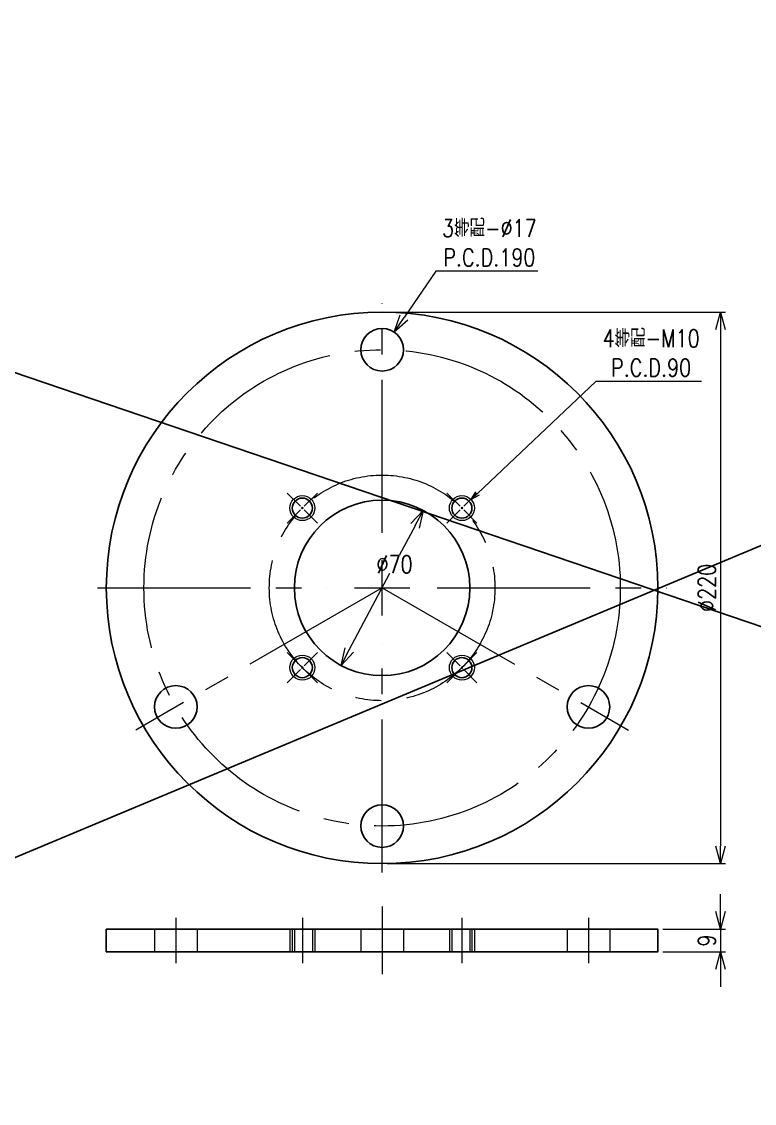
# Model space of a CAD drawing. Header units: millimetres. Extents: x 0 to 49006, y -7876 to 6995.
# Drawn here: x 14830.6 to 15122.8, y 5646.8 to 6078.3 of the extents above; entities that cross this region are included whole.
import ezdxf

# ---------------------------------------------------------------- set-up
doc = ezdxf.new("R2010")
doc.units = ezdxf.units.MM
doc.header["$LTSCALE"] = 3.2
doc.header["$PDMODE"] = 99
doc.header["$PDSIZE"] = 1
doc.linetypes.add('CENTER2', pattern=[28.575, 19.05, -3.175, 3.175, -3.175])
doc.linetypes.add('HIDDEN2', pattern=[4.7625, 3.175, -1.5875])
for name, color, linetype, lineweight in [('02_細線', 5, 'Continuous', 13), ('03_かくれ線', 6, 'HIDDEN2', 13), ('04_中心線', 1, 'CENTER2', 9), ('07_寸法線', 3, 'Continuous', 9)]:
    doc.layers.add(name, color=color, linetype=linetype, lineweight=lineweight)
doc.styles.add('寸法用', font='simplex.shx', dxfattribs={"width": 0.8, "bigfont": '@extfont2.shx'})
doc.dimstyles.new('機械製図用', dxfattribs={"dimtxt": 3.5, "dimasz": 3.5, "dimexe": 2, "dimexo": 0, "dimgap": 1.2, "dimtad": 1, "dimdsep": 46, "dimtxsty": '寸法用', "dimblk": 'OPEN30', "dimcen": 0, "dimclrd": 256, "dimclre": 256, "dimclrt": 7, "dimazin": 2, "dimtm": 1e-09, "dimtfac": 0.75, "dimtmove": 0, "dimatfit": 3, "dimldrblk": 'OPEN30', "dimfxl": 1, "dimlwd": -1, "dimlwe": -1, "dimarcsym": 0})
doc.dimstyles.new('機械製図用$3', dxfattribs={"dimtxt": 3.5, "dimasz": 3.5, "dimexe": 2, "dimexo": 0, "dimgap": 1.2, "dimtad": 1, "dimtih": 1, "dimtoh": 1, "dimdsep": 46, "dimtxsty": '寸法用', "dimblk": 'OPEN30', "dimcen": 0, "dimsd1": 1, "dimclrd": 256, "dimclre": 256, "dimclrt": 7, "dimazin": 2, "dimtm": 1e-09, "dimtfac": 0.75, "dimtofl": 0, "dimtmove": 0, "dimatfit": 3, "dimldrblk": 'OPEN30', "dimfxl": 1, "dimlwd": -1, "dimlwe": -1, "dimarcsym": 0})

# ---------------------------------------------------------------- blocks, each defined once
blk = doc.blocks.new('*U1896')
at = {"layer": '04_中心線', "color": 0, "linetype": 'CENTER2', "transparency": 16777216}
for p, q in [((0, 22), (0, 113.5)), ((-113.5, 0), (-22, 0)), ((22, 0), (113.5, 0)), ((0, -113.5), (0, -22))]:
    blk.add_line(p, q, dxfattribs=at)
at = {"layer": '04_中心線', "color": 0, "linetype": 'Continuous', "transparency": 16777216}
for p, q in [((0, -11), (0, 11)), ((-11, 0), (11, 0))]:
    blk.add_line(p, q, dxfattribs=at)
blk = doc.blocks.new('_Open30')
at = {"color": 0, "linetype": 'ByBlock', "lineweight": -2}
for p, q in [((-1, 0.268), (0, 0)), ((0, 0), (-1, -0.268)), ((0, 0), (-1, 0))]:
    blk.add_line(p, q, dxfattribs=at)
blk = doc.blocks.new('*D1900')
at = {"layer": '07_寸法線', "transparency": 16777216}
for p, q in [((15109.36, 5723.28), (15109.36, 5730.28)), ((15086.36, 5716.28), (15111.36, 5716.28)), ((15109.36, 5716.28), (15109.36, 5707.28)), ((15086.36, 5707.28), (15111.36, 5707.28)), ((15109.36, 5700.28), (15109.36, 5693.28))]:
    blk.add_line(p, q, dxfattribs=at)
at = {"layer": 'Defpoints', "color": 0, "transparency": 16777216}
for p in [(15084.36, 5716.28), (15084.36, 5707.28), (15109.36, 5707.28)]:
    blk.add_point(p, dxfattribs=at)
at = {"layer": '07_寸法線', "transparency": 16777216, "xscale": 7, "yscale": 7, "zscale": 7}
for p, rotation in [((15109.36, 5716.28), 270), ((15109.36, 5707.28), 90)]:
    blk.add_blockref('_Open30', p, dxfattribs=dict(at, rotation=rotation))
at = {"layer": '07_寸法線', "color": 7, "transparency": 16777216, "insert": (15103.86, 5711.78), "char_height": 7, "attachment_point": 5, "rotation": 90, "style": '寸法用'}
blk.add_mtext('9', dxfattribs=at)
blk = doc.blocks.new('*D1897')
at = {"layer": '07_寸法線', "transparency": 16777216}
for p, q in [((14976.36, 5962.43), (15111.36, 5962.43)), ((15109.36, 5955.43), (15109.36, 5749.43)), ((14976.36, 5742.43), (15111.36, 5742.43))]:
    blk.add_line(p, q, dxfattribs=at)
at = {"layer": 'Defpoints', "color": 0, "transparency": 16777216}
for p in [(14974.36, 5962.43), (14974.36, 5742.43), (15109.36, 5742.43)]:
    blk.add_point(p, dxfattribs=at)
at = {"layer": '07_寸法線', "transparency": 16777216, "xscale": 7, "yscale": 7, "zscale": 7}
for p, rotation in [((15109.36, 5962.43), 90), ((15109.36, 5742.43), 270)]:
    blk.add_blockref('_Open30', p, dxfattribs=dict(at, rotation=rotation))
at = {"layer": '07_寸法線', "color": 7, "transparency": 16777216, "insert": (15103.86, 5852.43), "char_height": 7, "attachment_point": 5, "rotation": 90, "style": '寸法用'}
blk.add_mtext('%%C220', dxfattribs=at)
blk = doc.blocks.new('*D1898')
at = {"layer": '07_寸法線', "transparency": 16777216}
for p, q in [((14987.47, 5877.17), (14981.17, 5865.3)), ((14961.25, 5827.69), (14977.46, 5858.3))]:
    blk.add_line(p, q, dxfattribs=at)
at = {"layer": 'Defpoints', "color": 0, "transparency": 16777216}
for p in [(14990.74, 5883.36), (14957.97, 5821.51)]:
    blk.add_point(p, dxfattribs=at)
at = {"layer": '07_寸法線', "transparency": 16777216, "xscale": 7, "yscale": 7, "zscale": 7}
for p, rotation in [((14990.74, 5883.36), 62.08361953448656), ((14957.97, 5821.51), 242.0836195344866)]:
    blk.add_blockref('_Open30', p, dxfattribs=dict(at, rotation=rotation))
at = {"layer": '07_寸法線', "color": 7, "transparency": 16777216, "insert": (14979.32, 5861.8), "char_height": 7, "attachment_point": 5, "style": '寸法用'}
blk.add_mtext('∅70', dxfattribs=at)
blk = doc.blocks.new('*D1899')
at = {"layer": '07_寸法線', "transparency": 16777216}
for p, q in [((14995.74, 5978.73), (14983.1, 5960.23)), ((15036.52, 5978.73), (14995.74, 5978.73))]:
    blk.add_line(p, q, dxfattribs=at)
at = {"layer": 'Defpoints', "color": 0, "transparency": 16777216}
for p in [(14979.15, 5954.45), (14969.56, 5940.41)]:
    blk.add_point(p, dxfattribs=at)
at = {"layer": '07_寸法線', "transparency": 16777216, "xscale": 7, "yscale": 7, "zscale": 7, "rotation": 235.6566474030086}
blk.add_blockref('_Open30', (14979.15, 5954.45), dxfattribs=at)
at = {"layer": '07_寸法線', "color": 7, "transparency": 16777216, "insert": (15017.13, 5990.06), "char_height": 7, "attachment_point": 5, "style": '寸法用'}
blk.add_mtext('3等配-∅17\\PP.C.D.190', dxfattribs=at)
blk = doc.blocks.new('*D1901')
at = {"layer": '07_寸法線', "transparency": 16777216}
for p, q in [((15059.59, 5934.77), (15012.35, 5890.09)), ((15101.69, 5934.77), (15059.59, 5934.77))]:
    blk.add_line(p, q, dxfattribs=at)
at = {"layer": 'Defpoints', "color": 0, "transparency": 16777216}
for p in [(15009.81, 5887.69), (15002.54, 5880.82)]:
    blk.add_point(p, dxfattribs=at)
at = {"layer": '07_寸法線', "transparency": 16777216, "xscale": 3.5, "yscale": 3.5, "zscale": 3.5, "rotation": 223.4086483752936}
blk.add_blockref('_Open30', (15009.81, 5887.69), dxfattribs=at)
at = {"layer": '07_寸法線', "color": 7, "transparency": 16777216, "insert": (15081.64, 5946.11), "char_height": 7, "attachment_point": 5, "style": '寸法用'}
blk.add_mtext('4等配-M10\\PP.C.D.90', dxfattribs=at)
blk = doc.blocks.new('*U1902')
at = {"layer": '04_中心線', "color": 0, "linetype": 'CENTER2', "transparency": 16777216}
for p, q in [((0, 1), (0, 8.5)), ((-8.5, 0), (-1, 0)), ((1, 0), (8.5, 0)), ((0, -8.5), (0, -1))]:
    blk.add_line(p, q, dxfattribs=at)
at = {"layer": '04_中心線', "color": 0, "linetype": 'Continuous', "transparency": 16777216}
for p, q in [((-0.5, 0), (0.5, 0)), ((0, -0.5), (0, 0.5))]:
    blk.add_line(p, q, dxfattribs=at)
blk = doc.blocks.new('*U1903')
at = {"layer": '04_中心線', "color": 0, "linetype": 'CENTER2', "transparency": 16777216}
for p, q in [((0, 1), (0, 8.5)), ((-8.5, 0), (-1, 0)), ((1, 0), (8.5, 0)), ((0, -8.5), (0, -1))]:
    blk.add_line(p, q, dxfattribs=at)
at = {"layer": '04_中心線', "color": 0, "linetype": 'Continuous', "transparency": 16777216}
for p, q in [((-0.5, 0), (0.5, 0)), ((0, -0.5), (0, 0.5))]:
    blk.add_line(p, q, dxfattribs=at)
blk = doc.blocks.new('*U1905')
at = {"layer": '04_中心線', "color": 0, "linetype": 'CENTER2', "transparency": 16777216}
for p, q in [((0, 1), (0, 8.5)), ((-8.5, 0), (-1, 0)), ((1, 0), (8.5, 0)), ((0, -8.5), (0, -1))]:
    blk.add_line(p, q, dxfattribs=at)
at = {"layer": '04_中心線', "color": 0, "linetype": 'Continuous', "transparency": 16777216}
for p, q in [((-0.5, 0), (0.5, 0)), ((0, -0.5), (0, 0.5))]:
    blk.add_line(p, q, dxfattribs=at)
blk = doc.blocks.new('*U1904')
at = {"layer": '04_中心線', "color": 0, "linetype": 'CENTER2', "transparency": 16777216}
for p, q in [((0, 1), (0, 8.5)), ((-8.5, 0), (-1, 0)), ((1, 0), (8.5, 0)), ((0, -8.5), (0, -1))]:
    blk.add_line(p, q, dxfattribs=at)
at = {"layer": '04_中心線', "color": 0, "linetype": 'Continuous', "transparency": 16777216}
for p, q in [((-0.5, 0), (0.5, 0)), ((0, -0.5), (0, 0.5))]:
    blk.add_line(p, q, dxfattribs=at)

msp = doc.modelspace()

# ---------------------------------------------------------------- linework, layer by layer
for p, q in [((14611.657, 5654.422), (15625.062, 6078.297)), ((14521.495, 6042.504), (15684.574, 5646.809))]:
    msp.add_line(p, q)
msp.add_lwpolyline([(14864.357, 5707.281), (15084.357, 5707.281), (15084.357, 5716.281), (14864.357, 5716.281)], close=True)
for centre, radius in [((14974.357, 5852.433), 110), ((14974.357, 5947.433), 8.5), ((14942.537, 5884.253), 4), ((14974.357, 5852.433), 35), ((15006.177, 5884.253), 4), ((14942.537, 5820.613), 4), ((15006.177, 5820.613), 4), ((14892.085, 5804.933), 8.5), ((15056.629, 5804.933), 8.5), ((14974.357, 5757.433), 8.5)]:
    msp.add_circle(centre, radius)
at = {"layer": '02_細線'}
for centre in [(14942.537, 5884.253), (15006.177, 5884.253), (14942.537, 5820.613), (15006.177, 5820.613)]:
    msp.add_circle(centre, 5, dxfattribs=at)
at = {"layer": '03_かくれ線'}
for p, q in [((14883.585, 5716.281), (14883.585, 5707.281)), ((14900.585, 5716.281), (14900.585, 5707.281)), ((14937.537, 5716.281), (14937.537, 5707.281)), ((14938.537, 5716.281), (14938.537, 5707.281)), ((14939.357, 5716.281), (14939.357, 5707.281)), ((14946.537, 5716.281), (14946.537, 5707.281)), ((14947.537, 5716.281), (14947.537, 5707.281)), ((14965.857, 5716.281), (14965.857, 5707.281)), ((14982.857, 5716.281), (14982.857, 5707.281)), ((15001.177, 5716.281), (15001.177, 5707.281)), ((15002.177, 5716.281), (15002.177, 5707.281)), ((15009.357, 5716.281), (15009.357, 5707.281)), ((15010.177, 5716.281), (15010.177, 5707.281)), ((15011.177, 5716.281), (15011.177, 5707.281)), ((15048.129, 5716.281), (15048.129, 5707.281)), ((15065.129, 5716.281), (15065.129, 5707.281))]:
    msp.add_line(p, q, dxfattribs=at)
at = {"layer": '04_中心線'}
for p, q in [((14974.357, 5852.433), (14876.063, 5795.683)), ((14974.357, 5852.433), (15072.651, 5795.683)), ((14974.357, 5725.281), (14974.357, 5698.281)), ((14892.085, 5720.781), (14892.085, 5702.781)), ((14942.537, 5720.781), (14942.537, 5702.781)), ((14974.357, 5720.781), (14974.357, 5702.781)), ((15006.177, 5720.781), (15006.177, 5702.781)), ((15056.629, 5720.781), (15056.629, 5702.781))]:
    msp.add_line(p, q, dxfattribs=at)
for radius in [95, 45]:
    msp.add_circle((14974.357, 5852.433), radius, dxfattribs=at)

# ---------------------------------------------------------------- block references
at = {"layer": '04_中心線', "linetype": 'CENTER2'}
msp.add_blockref('*U1896', (14974.357, 5852.433), dxfattribs=at)
for name, p, rotation in [('*U1904', (14942.537, 5884.253), 44.99999999998337), ('*U1903', (15006.177, 5884.253), 314.9999999999999), ('*U1905', (14942.537, 5820.613), 314.9999999999833), ('*U1902', (15006.177, 5820.613), 45.00000000000001)]:
    msp.add_blockref(name, p, dxfattribs=dict(at, rotation=rotation))

# ---------------------------------------------------------------- dimensions: what is measured, and where the dimension line sits
at = {"layer": '07_寸法線'}
for p1, p2, text, override, picture, middle in [((14969.562, 5940.415), (14979.152, 5954.451), '3等配-<>\\PP.C.D.190', {"dimtxt": 7, "dimasz": 7, "dimgap": 2}, '*D1899', (15017.129, 5978.732)), ((15002.545, 5880.817), (15009.809, 5887.689), '4等配-M10\\PP.C.D.90', {"dimtxt": 7, "dimgap": 2}, '*D1901', (15081.64, 5934.775))]:
    dim = msp.add_diameter_dim_2p(p1=p1, p2=p2, text=text, dimstyle='機械製図用$3', override=override, dxfattribs=at)
    dim.commit()
    dim.dimension.update_dxf_attribs({"geometry": picture, "text_midpoint": middle, "dimtype": 163})
dim = msp.add_linear_dim(base=(15109.361, 5742.433), p1=(14974.357, 5962.433), p2=(14974.357, 5742.433), angle=90, text='%%C<>', dimstyle='機械製図用', override={"dimtxt": 7, "dimasz": 7, "dimexo": 2, "dimgap": 2}, dxfattribs=at)
dim.commit()
dim.dimension.update_dxf_attribs({"geometry": '*D1897', "text_midpoint": (15103.861, 5852.433)})
dim = msp.add_diameter_dim_2p(p1=(14957.971, 5821.506), p2=(14990.743, 5883.36), dimstyle='機械製図用$3', override={"dimtxt": 7, "dimasz": 7, "dimgap": 0, "dimtmove": 2}, dxfattribs=at)
dim.commit()
dim.dimension.update_dxf_attribs({"geometry": '*D1898', "text_midpoint": (14979.318, 5861.795), "dimtype": 163})
dim = msp.add_linear_dim(base=(15109.361, 5707.281), p1=(15084.357, 5716.281), p2=(15084.357, 5707.281), angle=90, dimstyle='機械製図用', override={"dimtxt": 7, "dimasz": 7, "dimexo": 2, "dimgap": 2}, dxfattribs=at)
dim.commit()
dim.dimension.update_dxf_attribs({"geometry": '*D1900', "text_midpoint": (15103.861, 5711.781)})

doc.saveas('drawing.dxf')
